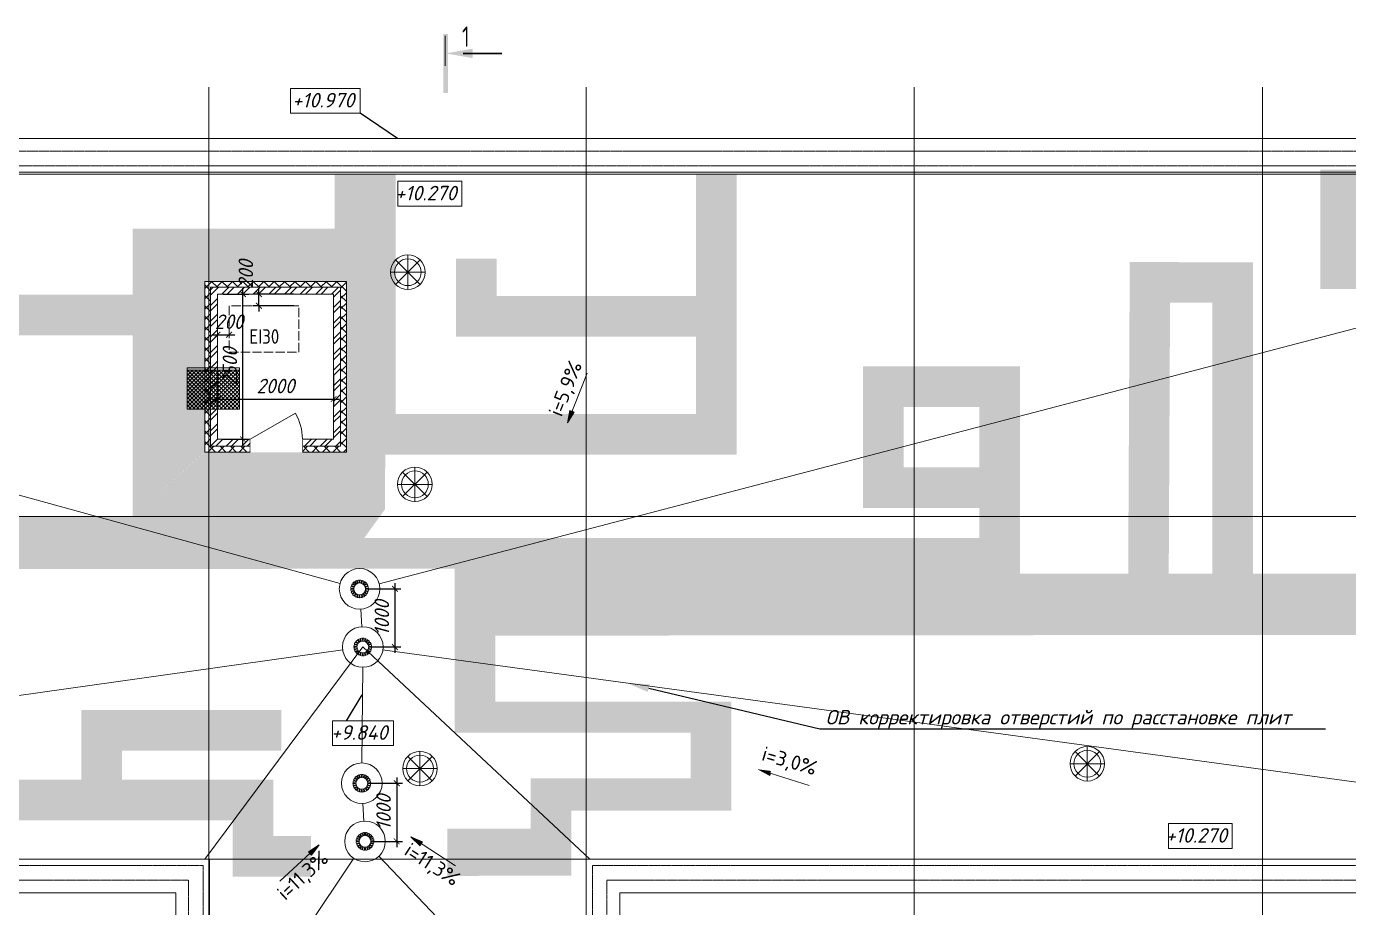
# Model space of a CAD drawing. Header units: millimetres. Extents: x 0 to 168960, y -92093 to 443706.
# Drawn here: x 33156 to 55935, y 428288 to 443465 of the extents above; entities that cross this region are included whole.
import ezdxf
from ezdxf import colors
from ezdxf.entities.mleader import LeaderData, LeaderLine
from ezdxf.math import Vec2, Vec3

# ---------------------------------------------------------------- set-up
doc = ezdxf.new("R2010")
doc.units = ezdxf.units.MM
doc.set_wipeout_variables(frame=1)
for name, pattern in [('334', [5, 4, -1]), ('HIDDEN', [0.375, 0.25, -0.125]), ('осевая', [50.8, 31.75, -6.35, 6.35, -6.35])]:
    doc.linetypes.add(name, pattern=pattern)
for name, color, linetype, lineweight in [('000. САНТЕХНИКА', 7, 'Continuous', 0), ('АР_Кровля', 7, 'Continuous', 0), ('АР_Крыльцо', 250, 'Continuous', 9), ('АР_Оси', 251, 'Continuous', 0), ('АР_Отметки ПД', 7, 'Continuous', 0), ('АР_ПБ двери_окна', 1, 'Continuous', 9), ('АР_Перегородки кирпич', 250, 'Continuous', 0), ('АР_рабочий слой чистовой', 7, 'Continuous', 9), ('АР_Тонкие', 7, 'Continuous', 0), ('ОБОРУДОВАНИЕ', 250, 'Continuous', 9), ('Разрезы', 7, 'Continuous', 9)]:
    doc.layers.add(name, color=color, linetype=linetype, lineweight=lineweight)
doc.layers.add('АР_ОВ', color=7, linetype='Continuous', plot=False)
doc.styles.add('GOST Common_1', font='GOST_Common.ttf', dxfattribs={"width": 0.8, "height": 350})
doc.styles.add('ISOCPEUR', font='isocpeur.ttf', dxfattribs={"height": 175})
doc.styles.add('ГОСТ 2.304', font='isocpeur.ttf', dxfattribs={"width": 0.7})
doc.styles.add('Основной', font='isocpeui.ttf')
doc.styles.add('Текст_М100', font='GOST_Common Italic.ttf', dxfattribs={"height": 250})
doc.dimstyles.new('Размеры_М100', dxfattribs={"dimtxt": 250, "dimasz": 100, "dimexe": 100, "dimexo": 100, "dimgap": 100, "dimtad": 1, "dimrnd": 5, "dimtxsty": 'Текст_М100', "dimblk": 'ARCHTICK', "dimcen": 250, "dimdle": 100, "dimadec": 0, "dimazin": 2, "dimtfac": 1, "dimtmove": 1, "dimatfit": 3, "dimfxl": 1, "dimarcsym": 0})

# ---------------------------------------------------------------- blocks, each defined once
blk = doc.blocks.new('оси')
at = {"layer": 'АР_Оси', "linetype": 'осевая', "ltscale": 0.3}
for p, q in [((35943.707, 290345.155), (35943.707, 310845.155)), ((42443.707, 290345.155), (42443.707, 310845.155)), ((48093.707, 290345.155), (48093.707, 310845.155)), ((54093.707, 290345.155), (54093.707, 310845.155)), ((1843.707, 309345.155), (70093.707, 309345.155)), ((1843.707, 303445.155), (70093.707, 303445.155)), ((1843.707, 297545.155), (70093.707, 297545.155))]:
    blk.add_line(p, q, dxfattribs=at)
blk = doc.blocks.new('_ArchTick')
at = {"color": 8, "linetype": 'ByBlock', "const_width": 0.15}
blk.add_lwpolyline([(-0.5, -0.5), (0.5, 0.5)], dxfattribs=at)
blk = doc.blocks.new('*D762')
at = {"layer": 'Defpoints', "color": 0, "transparency": 16777216}
for p in [(36448, 438854), (36887, 438854), (36448, 436354)]:
    blk.add_point(p, dxfattribs=at)
at = {"layer": 'АР_Кровля', "color": 0, "lineweight": -2, "transparency": 16777216}
for p, q in [((36887, 436254), (36887, 438954)), ((36548, 438854), (36987, 438854)), ((36548, 436354), (36987, 436354))]:
    blk.add_line(p, q, dxfattribs=at)
at = {"layer": 'АР_Кровля', "color": 0, "lineweight": -2, "transparency": 16777216, "xscale": 100, "yscale": 100, "zscale": 100}
for p, rotation in [((36887, 438854), 90), ((36887, 436354), 270)]:
    blk.add_blockref('_ArchTick', p, dxfattribs=dict(at, rotation=rotation))
at = {"layer": 'АР_Кровля', "color": 0, "transparency": 16777216, "insert": (36662, 437604), "char_height": 250, "attachment_point": 5, "rotation": 90, "style": 'Текст_М100'}
blk.add_mtext('2500', dxfattribs=at)
blk = doc.blocks.new('*D763')
at = {"layer": 'Defpoints', "color": 0, "transparency": 16777216}
for p in [(36448, 437584, 0), (38448, 437563), (38448, 437046)]:
    blk.add_point(p, dxfattribs=at)
at = {"layer": 'АР_Кровля', "color": 0, "lineweight": -2, "transparency": 16777216}
for p, q in [((36448, 437484), (36448, 436946)), ((38448, 437463), (38448, 436946)), ((36348, 437046), (38548, 437046))]:
    blk.add_line(p, q, dxfattribs=at)
at = {"layer": 'АР_Кровля', "color": 0, "lineweight": -2, "transparency": 16777216, "xscale": 100, "yscale": 100, "zscale": 100, "rotation": 180}
blk.add_blockref('_ArchTick', (36448, 437046), dxfattribs=at)
at = {"layer": 'АР_Кровля', "color": 0, "lineweight": -2, "transparency": 16777216, "xscale": 100, "yscale": 100, "zscale": 100}
blk.add_blockref('_ArchTick', (38448, 437046), dxfattribs=at)
at = {"layer": 'АР_Кровля', "color": 0, "transparency": 16777216, "insert": (37448, 437271), "char_height": 250, "attachment_point": 5, "style": 'Текст_М100'}
blk.add_mtext('2000', dxfattribs=at)
blk = doc.blocks.new('*D764')
at = {"layer": 'Defpoints', "color": 0, "transparency": 16777216}
for p in [(37162, 438854), (37862, 438854), (37862, 438654)]:
    blk.add_point(p, dxfattribs=at)
at = {"layer": 'АР_Кровля', "color": 0, "lineweight": -2, "transparency": 16777216}
for p, q in [((37162, 438854), (37162, 438954)), ((37762, 438854), (37062, 438854)), ((37162, 438654), (37162, 438854)), ((37762, 438654), (37062, 438654)), ((37162, 438654), (37162, 438554))]:
    blk.add_line(p, q, dxfattribs=at)
at = {"layer": 'АР_Кровля', "color": 0, "lineweight": -2, "transparency": 16777216, "xscale": 100, "yscale": 100, "zscale": 100}
for p, rotation in [((37162, 438854), 270), ((37162, 438654), 90)]:
    blk.add_blockref('_ArchTick', p, dxfattribs=dict(at, rotation=rotation))
at = {"layer": 'АР_Кровля', "color": 0, "transparency": 16777216, "insert": (36937, 439197), "char_height": 250, "attachment_point": 5, "rotation": 90, "style": 'Текст_М100'}
blk.add_mtext('200', dxfattribs=at)
blk = doc.blocks.new('*D765')
at = {"layer": 'Defpoints', "color": 0, "transparency": 16777216}
for p in [(36448, 438154), (36648, 438154), (36648, 438154)]:
    blk.add_point(p, dxfattribs=at)
at = {"layer": 'АР_Кровля', "color": 0, "lineweight": -2, "transparency": 16777216}
blk.add_line((36348, 438154), (36748, 438154), dxfattribs=at)
at = {"layer": 'АР_Кровля', "color": 0, "lineweight": -2, "transparency": 16777216, "xscale": 100, "yscale": 100, "zscale": 100, "rotation": 180}
blk.add_blockref('_ArchTick', (36448, 438154), dxfattribs=at)
at = {"layer": 'АР_Кровля', "color": 0, "lineweight": -2, "transparency": 16777216, "xscale": 100, "yscale": 100, "zscale": 100}
blk.add_blockref('_ArchTick', (36648, 438154), dxfattribs=at)
at = {"layer": 'АР_Кровля', "color": 0, "transparency": 16777216, "insert": (36648, 438379), "char_height": 250, "attachment_point": 5, "style": 'Текст_М100'}
blk.add_mtext('200', dxfattribs=at)
blk = doc.blocks.new('*U695')
at = {"layer": '000. САНТЕХНИКА', "linetype": 'ByBlock'}
for p, q in [((-900, 0), (-900, -220)), ((0, 0), (0, -220))]:
    blk.add_line(p, q, dxfattribs=at)
at = {"color": 7, "linetype": 'ByBlock', "true_color": 0xffffff}
blk.add_wipeout([(-900, -225), (0, -225), (0, 5), (-900, 5)], dxfattribs=at).dxf.layer = '000. САНТЕХНИКА'
at = {"layer": '000. САНТЕХНИКА', "color": 7, "lineweight": 9}
blk.add_lwpolyline([(0, 0), (-779, 450, 0.129915), (-900, 6, 1.462159)], format="xyb", dxfattribs=at)
blk = doc.blocks.new('M_Сток крыши - Сетчатый фильтр 380 мм - Слив 200 мм 2-3193379-Кровля')
at = {"layer": 'ОБОРУДОВАНИЕ', "flags": 128}
for points in [[(-152, 9), (-132, 9), (-112, 9)], [(-108, 31), (-127, 37), (-146, 44)], [(-142, 56), (-123, 49), (-104, 43)], [(-93, 63), (-109, 74), (-126, 86)], [(-118, 96), (-102, 85), (-86, 73)], [(-70, 88), (-82, 104), (-93, 120)], [(-83, 128), (-71, 112), (-59, 95)], [(-40, 105), (-46, 124), (-52, 143)], [(-40, 147), (-34, 128), (-28, 109)], [(-6, 112), (-6, 132), (-6, 152)], [(6, 152), (6, 132), (6, 112)], [(28, 109), (34, 128), (40, 147)], [(52, 143), (46, 124), (40, 105)], [(59, 95), (71, 112), (83, 128)], [(93, 120), (82, 104), (70, 88)], [(86, 73), (102, 85), (118, 96)], [(126, 86), (109, 74), (93, 63)], [(104, 43), (123, 49), (142, 56)], [(146, 44), (127, 37), (108, 31)], [(112, 9), (132, 9), (152, 9)], [(-112, -4), (-132, -4), (-152, -4)], [(-147, -38), (-128, -32), (-109, -26)], [(-106, -38), (-125, -44), (-144, -51)], [(-128, -82), (-112, -71), (-96, -59)], [(-88, -69), (-105, -81), (-121, -93)], [(-96, -118), (-84, -102), (-72, -86)], [(-62, -94), (-74, -110), (-86, -126)], [(-54, -143), (-48, -124), (-42, -104)], [(-29, -108), (-36, -128), (-42, -147)], [(-6, -152), (-6, -132), (-6, -112)], [(6, -112), (6, -132), (6, -152)], [(42, -147), (36, -128), (29, -108)], [(42, -104), (48, -124), (54, -143)], [(86, -126), (74, -110), (62, -94)], [(72, -86), (84, -102), (96, -118)], [(121, -93), (105, -81), (88, -69)], [(96, -59), (112, -71), (128, -82)], [(144, -51), (125, -44), (106, -38)], [(109, -26), (128, -32), (147, -38)], [(152, -4), (132, -4), (112, -4)]]:
    blk.add_lwpolyline(points, dxfattribs=at)
at = {"layer": 'ОБОРУДОВАНИЕ'}
for radius, start, end in [(350, 360, 180), (152, 163.3962, 176.5684), (152, 145.5443, 158.6195), (152, 127.775, 140.7677), (112, 175.3454, 180), (112, 157.4148, 163.893), (102, 360, 180), (112, 139.6161, 146.0938), (152, 110.0657, 122.9987), (112, 121.9295, 128.4067), (152, 92.388, 105.2896), (112, 104.3243, 110.801), (112, 86.7618, 93.2382), (152, 74.7104, 87.612), (112, 69.199, 75.6757), (152, 57.0013, 69.9343), (112, 51.5933, 58.0705), (112, 33.9062, 40.3839), (152, 39.2323, 52.225), (112, 16.107, 22.5852), (112, 360, 4.6546), (152, 21.3805, 34.4557), (152, 3.4316, 16.6038), (350, 180, 360), (152, 181.3452, 194.6195), (152, 199.3962, 212.7677), (152, 217.5443, 230.9987), (112, 180, 181.8238), (112, 193.4148, 199.893), (102, 180, 360), (112, 211.6161, 218.0938), (152, 235.775, 249.2896), (112, 229.9295, 236.4067), (112, 248.3243, 254.801), (152, 254.0657, 267.612), (112, 266.7618, 273.2382), (152, 272.388, 285.9343), (112, 285.199, 291.6757), (152, 290.7104, 304.225), (112, 303.5933, 310.0705), (112, 321.9062, 328.3839), (152, 309.0013, 322.4557), (112, 340.107, 346.5852), (112, 358.1762, 360), (152, 327.2323, 340.6038), (152, 345.3805, 358.6548)]:
    blk.add_arc((0, 0), radius, start, end, dxfattribs=at)
blk = doc.blocks.new('A$C31f0e354')
at = {"layer": 'АР_Тонкие'}
for points in [[(510, 510), (87, 87)], [(510, 87), (87, 510)], [(298, 0), (298, 597)], [(597, 298), (0, 298)]]:
    blk.add_lwpolyline(points, dxfattribs=at)
for radius in [298, 231]:
    blk.add_circle((298, 298), radius, dxfattribs=at)
blk = doc.blocks.new('Разрез - Имя вида спереди_3_5 мм-3004425-План подвала и техподполья__')
at = {"layer": 'Разрезы'}
for points in [[(9.8, 0.4), (9.8, -0.39), (-0.33, -0.39), (-0.33, 0.4)], [(2.18, -4.67), (3, 0), (3.82, -4.67)]]:
    blk.add_hatch(color=256, dxfattribs=at).paths.add_polyline_path(points)
at = {"layer": 'Разрезы', "lineweight": 30}
blk.add_line((3, -3), (3, -9.66), dxfattribs=at)
blk = doc.blocks.new('34535')
at = {"lineweight": 20}
blk.add_line((127320, -11730), (127320, -12247), dxfattribs=at)
at = {"lineweight": 50, "xscale": -100.0000000000001, "yscale": 100.0000000000001, "zscale": 99.99999999999993, "rotation": 90}
blk.add_blockref('Разрез - Имя вида спереди_3_5 мм-3004425-План подвала и техподполья__', (127329, -11730), dxfattribs=at)
at = {"insert": (127610, -11566), "char_height": 350, "width": 243.71, "attachment_point": 1, "style": 'GOST Common_1'}
blk.add_mtext('1', dxfattribs=at)
blk = doc.blocks.new('*D768')
at = {"layer": 'Defpoints', "color": 0, "transparency": 16777216}
for p in [(38896, 433777), (38951, 432776), (39505, 432776)]:
    blk.add_point(p, dxfattribs=at)
at = {"layer": 'АР_Крыльцо', "color": 0, "lineweight": -2, "transparency": 16777216}
for p, q in [((38996, 433777), (39605, 433777)), ((39505, 433877), (39505, 432676)), ((39051, 432776), (39605, 432776))]:
    blk.add_line(p, q, dxfattribs=at)
at = {"layer": 'АР_Крыльцо', "color": 0, "lineweight": -2, "transparency": 16777216, "xscale": 100, "yscale": 100, "zscale": 100}
for p, rotation in [((39505, 433777), 90), ((39505, 432776), 270)]:
    blk.add_blockref('_ArchTick', p, dxfattribs=dict(at, rotation=rotation))
at = {"layer": 'АР_Крыльцо', "color": 0, "transparency": 16777216, "insert": (39280, 433276), "char_height": 250, "attachment_point": 5, "rotation": 90, "style": 'Текст_М100'}
blk.add_mtext('1000', dxfattribs=at)
blk = doc.blocks.new('*D766')
at = {"layer": 'Defpoints', "color": 0, "transparency": 16777216}
for p in [(38934, 430429), (38989, 429428), (39535, 429428)]:
    blk.add_point(p, dxfattribs=at)
at = {"layer": 'АР_Крыльцо', "color": 0, "lineweight": -2, "transparency": 16777216}
for p, q in [((39535, 430529), (39535, 429328)), ((39034, 430429), (39635, 430429)), ((39089, 429428), (39635, 429428))]:
    blk.add_line(p, q, dxfattribs=at)
at = {"layer": 'АР_Крыльцо', "color": 0, "lineweight": -2, "transparency": 16777216, "xscale": 100, "yscale": 100, "zscale": 100}
for p, rotation in [((39535, 430429), 90), ((39535, 429428), 270)]:
    blk.add_blockref('_ArchTick', p, dxfattribs=dict(at, rotation=rotation))
at = {"layer": 'АР_Крыльцо', "color": 0, "transparency": 16777216, "insert": (39310, 429928), "char_height": 250, "attachment_point": 5, "rotation": 90, "style": 'Текст_М100'}
blk.add_mtext('1000', dxfattribs=at)

msp = doc.modelspace()

# ---------------------------------------------------------------- hatches: boundary and pattern name
at = {"layer": 'АР_Кровля', "lineweight": 0, "transparency": 33554559}
h = msp.add_hatch(dxfattribs=at)
h.set_pattern_fill('ANSI37', color=8, scale=15, angle=90)
h.set_pattern_definition([(135, (-388206.92, -3576133.513), (-33.67596045, -33.67596045), []), (225, (-388206.92, -3576133.513), (33.67596045, -33.67596045), [])])
h.paths.add_polyline_path([(35925.777, 437544.358), (35925.777, 436874.358), (36825.777, 436874.358), (36825.777, 437544.358)])
at = {"layer": 'АР_рабочий слой чистовой', "true_color": 0x000000}
h = msp.add_hatch(color=18, dxfattribs=at)
h.dxf.hatch_style = 1
h.paths.add_polyline_path([(42475.33, 436635.045), (42518.894, 436851.778), (42555.69, 436837.147)])
h.paths.add_polyline_path([(42555.69, 436837.147), (42592.487, 436822.516), (42475.33, 436635.045)])
h = msp.add_hatch(color=18, dxfattribs=at)
h.dxf.hatch_style = 1
h.paths.add_polyline_path([(45766.171, 430668.429), (45985.438, 430640.266), (45973.44, 430602.529)])
h.paths.add_polyline_path([(45973.44, 430602.529), (45961.441, 430564.792), (45766.171, 430668.429)])
h = msp.add_hatch(color=18, dxfattribs=at)
h.dxf.hatch_style = 1
h.paths.add_polyline_path([(45766.171, 430668.429), (45985.438, 430640.266), (45973.44, 430602.529)])
h.paths.add_polyline_path([(45973.44, 430602.529), (45961.441, 430564.792), (45766.171, 430668.429)])
h = msp.add_hatch(color=18, dxfattribs=at)
h.dxf.hatch_style = 1
h.paths.add_polyline_path([(39776.956, 429503.128), (39938.348, 429352.053), (39959.793, 429385.342)])
h.paths.add_polyline_path([(39959.793, 429385.342), (39981.238, 429418.631), (39776.956, 429503.128)])
h = msp.add_hatch(color=18, dxfattribs=at)
h.dxf.hatch_style = 1
h.paths.add_polyline_path([(38200.565, 429367.892), (38067.262, 429191.536), (38040.46, 429220.686)])
h.paths.add_polyline_path([(38040.46, 429220.686), (38013.658, 429249.836), (38200.565, 429367.892)])

# ---------------------------------------------------------------- linework, layer by layer
at = {"layer": 'АР_Кровля'}
for points in [[(11976.648, 441535.698), (67124.97, 441535.698), (67124.97, 428540.735), (43378.449, 428540.735), (43378.449, 424835.53), (35728.449, 424835.53), (35728.449, 428540.735), (11976.648, 428540.735)], [(12556.648, 440955.698), (66544.97, 440955.698), (66544.97, 429120.735), (42798.449, 429120.735), (42798.449, 425415.53), (36308.449, 425415.53), (36308.449, 429120.735), (12556.648, 429120.735)]]:
    msp.add_lwpolyline(points, close=True, dxfattribs=at)
at = {"layer": 'АР_Кровля', "linetype": 'HIDDEN', "lineweight": 0}
msp.add_lwpolyline([(12446.648, 441065.698), (66654.97, 441065.698), (66654.97, 429010.735), (42908.449, 429010.735), (42908.449, 425305.53), (36198.449, 425305.53), (36198.449, 429010.735), (12446.648, 429010.735)], close=True, dxfattribs=at)
at = {"layer": 'АР_Кровля'}
for points in [[(66331.784, 440955.698), (39234.866, 433865.188)], [(38915.472, 433427.113), (38932.056, 433125.347)], [(38604.686, 432727.033), (13014.667, 429120.735)], [(36232.636, 429120.735), (38951.262, 432775.875)], [(42865.681, 429121.154), (38951.262, 432775.875)], [(39291.724, 432729.585), (65834.72, 429120.735)], [(38951.262, 432425.875), (38934.414, 430778.657)], [(38953.619, 430079.184), (38970.203, 429777.418)], [(39230.38, 429174.109), (42798.449, 425415.53)], [(36308.449, 425415.53), (38794.962, 429136.93)]]:
    msp.add_lwpolyline(points, dxfattribs=at)
at = {"layer": 'АР_Кровля', "lineweight": 18}
for points in [[(37011.082, 436133.855), (36228.449, 436133.855), (36228.449, 439073.855), (38668.449, 439073.855), (38668.449, 436133.855), (37911.082, 436133.855)], [(37011.082, 436233.855), (36328.449, 436233.855), (36328.449, 438973.855), (38568.449, 438973.855), (38568.449, 436233.855), (37911.082, 436233.855)], [(37011.082, 436353.855), (36448.449, 436353.855), (36448.449, 438853.855), (38448.449, 438853.855), (38448.449, 436353.855), (37911.082, 436353.855)]]:
    msp.add_lwpolyline(points, dxfattribs=at)
at = {"layer": 'АР_Кровля', "elevation": 0}
for points in [[(36825.777, 437584.358), (35925.777, 437584.358), (35925.777, 437544.358), (36825.777, 437544.358), (36825.777, 437584.358)], [(36825.777, 436874.358), (35925.777, 436874.358), (35925.777, 437544.358), (36825.777, 437544.358), (36825.777, 436874.358)]]:
    msp.add_lwpolyline(points, dxfattribs=at)
at = {"layer": 'АР_Отметки ПД', "ltscale": 0.1}
for points in [[(37706.846, 441968.698), (38903.961, 441968.698), (38903.961, 442396.466), (37706.846, 442396.466)], [(39556.583, 440370.581), (40658.369, 440370.581), (40658.369, 440798.35), (39556.583, 440798.35)], [(38426.539, 431076.823), (39482.185, 431076.823), (39482.185, 431504.592), (38426.539, 431504.592)], [(52829.776, 429305.686), (53931.562, 429305.686), (53931.562, 429733.454), (52829.776, 429733.454)]]:
    msp.add_lwpolyline(points, close=True, dxfattribs=at)
at = {"layer": 'АР_Отметки ПД', "linetype": 'Continuous', "lineweight": 25, "ltscale": 0.4}
for points in [[(39550.809, 441535.698), (38903.961, 441968.698)], [(38671.735, 431504.592), (38942.838, 431953.788)]]:
    msp.add_lwpolyline(points, dxfattribs=at)
at = {"layer": 'АР_рабочий слой чистовой', "color": 18, "linetype": '334', "ltscale": 40, "true_color": 0x000000}
msp.add_lwpolyline([(37850.005, 438653.863), (36648.449, 438653.863), (36648.449, 437855.402), (37850.005, 437855.402)], close=True, dxfattribs=at)
at = {"layer": 'АР_рабочий слой чистовой'}
for points in [[(42815.527, 437490.627), (42475.33, 436635.045)], [(46643.624, 430389.446), (45766.171, 430668.429)], [(46643.624, 430389.446), (45766.171, 430668.429)], [(40550.983, 429004.492), (39776.956, 429503.128)], [(37522.777, 428744.707), (38200.565, 429367.892)]]:
    msp.add_lwpolyline(points, dxfattribs=at)
at = {"layer": 'АР_рабочий слой чистовой', "color": 18, "true_color": 0x000000}
for points in [[(42475.33, 436635.045), (42518.894, 436851.778), (42555.69, 436837.147)], [(42475.33, 436635.045), (42592.487, 436822.516), (42555.69, 436837.147)], [(45766.171, 430668.429), (45961.441, 430564.792), (45973.44, 430602.529)], [(45766.171, 430668.429), (45961.441, 430564.792), (45973.44, 430602.529)], [(39776.956, 429503.128), (39981.238, 429418.631), (39959.793, 429385.342)], [(39776.956, 429503.128), (39938.348, 429352.053), (39959.793, 429385.342)], [(38200.565, 429367.892), (38013.658, 429249.836), (38040.46, 429220.686)], [(38200.565, 429367.892), (38067.262, 429191.536), (38040.46, 429220.686)]]:
    msp.add_lwpolyline(points, dxfattribs=at)

# ---------------------------------------------------------------- block references
at = {"layer": 'АР_Кровля'}
for name, p in [('A$C31f0e354', (39429.243, 438933.39)), ('M_Сток крыши - Сетчатый фильтр 380 мм - Слив 200 мм 2-3193379-Кровля', (38896.266, 433776.586)), ('M_Сток крыши - Сетчатый фильтр 380 мм - Слив 200 мм 2-3193379-Кровля', (38951.262, 432775.875)), ('M_Сток крыши - Сетчатый фильтр 380 мм - Слив 200 мм 2-3193379-Кровля', (38934.414, 430428.657)), ('M_Сток крыши - Сетчатый фильтр 380 мм - Слив 200 мм 2-3193379-Кровля', (38989.409, 429427.946))]:
    msp.add_blockref(name, p, dxfattribs=at)
at = {"layer": 'АР_Кровля', "xscale": -1, "rotation": 180}
for p in [(39550.878, 435875.78), (39638.809, 430978.816), (51135.741, 431063.314)]:
    msp.add_blockref('A$C31f0e354', p, dxfattribs=at)
at = {"layer": 'АР_Оси'}
msp.add_blockref('оси', (357.171, 131576), dxfattribs=at)

# ---------------------------------------------------------------- texts
at = {"layer": 'АР_Отметки ПД', "style": 'Основной'}
for s, p in [('+10.970', (37735.735, 442069.163)), ('+10.270', (39509.716, 440469.761)), ('+9.840', (38402.359, 431177.288)), ('+10.270', (52782.909, 429404.866))]:
    msp.add_text(s, height=250, dxfattribs=at).set_placement(p)
at = {"layer": 'АР_ПБ двери_окна', "color": 1, "ltscale": 100, "insert": (37254.656, 438124.656), "char_height": 250, "width": 1520.10943, "attachment_point": 5, "style": 'ГОСТ 2.304'}
msp.add_mtext('{\\W0.85;EI30}', dxfattribs=at)
at = {"layer": 'АР_рабочий слой чистовой', "char_height": 250, "width": 1850, "style": 'ISOCPEUR'}
for s, insert, attachment_point, rotation in [('i=5,9%', (42142.272, 436818.046, 0), 1, 68.3162279), ('i=3,0%', (46714.451, 430506.88, 0), 9, 343.9243882), ('i=11,3%', (39612.233, 429160.66, 0), 7, 327.20997), ('i=11,3%', (38421.21, 429058.484, 0), 9, 42.5966448)]:
    msp.add_mtext(s, dxfattribs=dict(at, insert=insert, attachment_point=attachment_point, rotation=rotation))

# ---------------------------------------------------------------- dimensions: what is measured, and where the dimension line sits
at = {"layer": 'АР_Кровля'}
dim = msp.add_linear_dim(base=(37161.52, 438853.855), p1=(37861.52, 438653.863), p2=(37861.52, 438853.855), angle=90, dimstyle='Размеры_М100', dxfattribs=at)
dim.commit()
dim.dimension.update_dxf_attribs({"geometry": '*D764', "text_midpoint": (37161.52, 439197.316), "dimtype": 160})
for base, p1, p2, angle, picture, middle in [((36887.112, 438853.855), (36448.449, 436353.855), (36448.449, 438853.855), 90, '*D762', (36662.112, 437603.855)), ((38448.449, 437046.18), (36448.449, 437584.358, 0), (38448.449, 437563.469), 180, '*D763', (37448.449, 437271.18))]:
    dim = msp.add_linear_dim(base=base, p1=p1, p2=p2, angle=angle, dimstyle='Размеры_М100', dxfattribs=at)
    dim.commit()
    dim.dimension.update_dxf_attribs({"geometry": picture, "text_midpoint": middle})
dim = msp.add_linear_dim(base=(36648.449, 438154.123), p1=(36448.449, 438154.123), p2=(36648.449, 438154.123), dimstyle='Размеры_М100', dxfattribs=at)
dim.commit()
dim.dimension.update_dxf_attribs({"geometry": '*D765', "text_midpoint": (36648.449, 438154.123), "dimtype": 160})
at = {"layer": 'АР_Крыльцо'}
for base, p1, p2, picture, middle in [((39504.587, 432775.875), (38896.266, 433776.586), (38951.262, 432775.875), '*D768', (39279.587, 433276.23)), ((39535.367, 429427.946), (38934.414, 430428.657), (38989.409, 429427.946), '*D766', (39310.367, 429928.301))]:
    dim = msp.add_linear_dim(base=base, p1=p1, p2=p2, angle=90, dimstyle='Размеры_М100', dxfattribs=at)
    dim.commit()
    dim.dimension.update_dxf_attribs({"geometry": picture, "text_midpoint": middle})

# ---------------------------------------------------------------- leaders
at = {"layer": 'АР_ОВ', "color": 4, "lineweight": 30}
ml = msp.add_multileader_mtext('Standard', dxfattribs=at)
ml.set_content('{\\C5;ОВ корректировка отверстий по расстановке плит}', color=7, style='Основной')
ml.set_leader_properties(color=256, linetype='ByLayer', lineweight=-1)
ml.build(insert=Vec2(0, 0))
ml.multileader.update_dxf_attribs({"text_left_attachment_type": 6, "text_right_attachment_type": 6, "dogleg_length": 0.36, "arrow_head_size": 400})
ctx = ml.context
ctx.base_point, ctx.char_height, ctx.arrow_head_size, ctx.landing_gap_size, ctx.plane_origin = Vec3(46823.958, 431366.888), 250, 400, 100, Vec3(43489.093, 432158.9)
ctx.left_attachment, ctx.right_attachment = 6, 6
notes = []
notes.append((ctx, [(0, (1, 1, 0), (46823.598, 431366.888), (1, 0), 0.36, [(0, [(43489.093, 432158.9)], 0, [])])]))
ctx.mtext.insert, ctx.mtext.line_spacing_factor, ctx.mtext.flow_direction = Vec3(46923.958, 431691.888), 0.768, 5
for ctx, leaders in notes:
    for number, flags, end, landing, length, lines in leaders:
        leader = LeaderData()
        leader.index, (leader.has_last_leader_line, leader.has_dogleg_vector, leader.attachment_direction) = number, flags
        leader.last_leader_point, leader.dogleg_vector, leader.dogleg_length = Vec3(end), Vec3(landing), length
        for number, points, colour, breaks in lines:
            line = LeaderLine()
            line.index, line.vertices, line.color, line.breaks = number, Vec3.list(points), colors.encode_raw_color(colour), breaks
            leader.lines.append(line)
        ctx.leaders.append(leader)

# ---------------------------------------------------------------- next in the draw order: block references
at = {"layer": 'АР_Кровля', "xscale": -1}
msp.add_blockref('*U695', (37011.082, 436353.855), dxfattribs=at)

# ---------------------------------------------------------------- next in the draw order: hatches: boundary and pattern name
at = {"layer": 'АР_Кровля'}
h = msp.add_hatch(dxfattribs=at)
h.set_pattern_fill('ANGLE', color=256, scale=50)
h.set_pattern_definition([(0, (-324406.77, 120231.15), (0, 349.25), [254, -95.25]), (90, (-324406.77, 120231.15), (-349.25, 2e-14), [254, -95.25])])
h.paths.add_polyline_path([(26157.714, 433885.946), (26559.51, 433884.947), (26559.51, 434356.637), (26157.714, 435061.93), (25457.714, 435061.93), (25457.714, 434240.742), (16021.52, 434240.742), (16021.52, 435550.742), (13461.52, 435550.742), (13461.52, 433190.742), (14161.52, 433858.855), (14161.52, 434818.855), (15321.52, 434818.855), (15319.02, 433858.855), (14161.52, 433858.855), (13461.52, 433190.742), (25457.714, 433190.742), (25457.714, 430049.149), (29557.714, 430049.149), (29557.714, 430749.149), (26157.714, 430749.149), (26157.714, 432358.89), (31127.42, 432358.89), (31127.42, 429788.691), (36711.268, 429788.691), (36711.268, 428820.057), (38061.52, 428820.057), (38061.52, 429520.057), (37411.268, 429520.057), (37411.268, 430488.691), (34804.127, 430488.691), (34804.127, 430988.198), (37548.256, 430988.198), (37548.256, 431688.198), (34104.127, 431688.198), (34104.127, 430488.691), (31827.42, 430488.691), (31827.42, 434118.005), (40532.212, 434124.757), (40532.212, 431298.266), (44602.345, 431298.266), (44602.345, 430511.905), (41844.996, 430511.905), (41844.996, 429648.985), (40406.891, 429647.561), (40406.891, 428832.189), (42544.578, 428839.764), (42544.578, 429955.224), (45302.345, 429955.224), (45302.345, 431832.208), (41232.212, 431832.208), (41232.212, 432971.22), (60091.512, 432988.47), (60091.52, 429581.279), (60791.52, 429581.279), (60791.52, 437051.093), (61341.52, 437051.093), (61338.171, 438188.855), (61891.52, 438188.855), (61891.52, 438888.855), (60638.171, 438888.855), (60638.171, 437751.093), (59260.248, 437751.093), (59260.248, 439640.575), (56148.929, 439640.575), (56148.929, 440296.743), (61891.52, 440296.743), (61891.52, 440996.743), (55448.929, 440996.743), (55448.929, 438940.575), (58560.248, 438940.575), (58560.248, 437051.093), (60091.52, 437051.093), (60091.52, 434038.855), (54286.52, 434038.855), (54286.52, 439403.013), (52164.882, 439405.869), (52859.125, 438705.869), (53586.52, 438704.869), (53586.52, 434038.855), (52836.52, 434038.855), (52859.125, 438705.869), (52164.882, 439405.869), (52138.059, 434038.855), (50271.52, 434038.855), (50271.52, 437608.855), (47571.52, 437608.855), (47571.52, 435168.855), (48271.52, 435868.855), (48271.52, 436908.855), (49571.52, 436908.855), (49571.52, 435868.855), (48271.52, 435868.855), (47571.52, 435168.855), (49571.52, 435168.855), (49571.52, 434651.779), (38974.421, 434651.779), (39330.966, 435143.131), (39338.555, 436088.538), (45394.112, 436088.538), (45394.112, 440921.154), (44694.112, 440921.154), (44694.112, 438822.481), (41255.358, 438822.481), (41255.358, 439467.457), (40555.358, 439467.457), (40555.358, 438122.481), (44694.112, 438122.481), (44694.112, 436788.538), (39516.67, 436788.538), (39516.67, 440921.154), (38466.52, 440921.154), (38466.52, 439978.91), (34986.521, 439978.91), (34986.521, 438846.844), (31258.637, 438846.844), (31258.637, 440771.279), (24834.93, 440770.705), (24834.93, 439355.82), (22134.93, 439355.82), (22134.93, 438655.82), (24834.93, 438655.82), (25534.93, 439347.304), (25534.93, 439911.943), (29160.025, 439911.943), (29160.025, 440406.971), (30558.637, 440406.971), (30558.637, 438846.971), (29160.025, 438846.971), (29160.025, 439347.304), (25534.93, 439347.304), (24834.93, 438655.82), (28460.025, 438655.82), (28460.025, 438146.971), (34986.521, 438146.971), (34986.521, 435021.154), (36228.449, 436133.855), (36228.449, 439073.855), (38668.449, 439073.855), (38668.449, 436126.355), (36228.449, 436131.355), (34986.521, 435021.154), (31258.637, 435021.154), (31258.637, 436038.855), (29408.637, 436038.855), (29408.637, 435061.93), (26157.714, 435061.93), (26559.51, 434356.637), (30108.637, 434361.93), (30108.637, 435338.855), (30558.637, 435338.855), (30558.637, 433408.89), (26157.714, 433408.89)])
at = {"layer": 'АР_Перегородки кирпич'}
h = msp.add_hatch(dxfattribs=at)
h.set_pattern_fill('ANSI32', color=256, scale=20)
h.set_pattern_definition([(45, (-49384.01, 180793.03), (-134.70384, 134.70384), []), (45, (-49294.21, 180793.03), (-134.70384, 134.70384), [])])
h.paths.add_polyline_path([(37011.082, 436353.855), (36448.449, 436353.855), (36448.449, 438853.855), (38448.449, 438853.855), (38448.449, 436353.855), (37911.082, 436353.855), (37911.082, 436233.855), (38568.449, 436233.855), (38568.449, 438973.855), (36328.449, 438973.855), (36328.449, 436233.855), (37011.082, 436233.855)])
at = {"layer": 'АР_рабочий слой чистовой'}
h = msp.add_hatch(dxfattribs=at)
h.set_pattern_fill('ANSI37', scale=40)
h.set_pattern_definition([(45, (-71415.97, 123326.6), (-89.80256, 89.80256), []), (135, (-71415.97, 123326.6), (-89.80256, -89.80256), [])])
h.paths.add_polyline_path([(36328.449, 438973.855), (38568.449, 438973.855), (38568.449, 438116.602), (38668.449, 438116.602), (38668.449, 439073.855), (36228.449, 439073.855), (36228.449, 436133.855), (37011.082, 436133.855), (37011.082, 436233.855), (36328.449, 436233.855)])
h.paths.add_polyline_path([(37486.707, 439073.855), (36935.571, 439073.855)], flags=16)
h.paths.add_polyline_path([(38568.449, 436233.855), (37911.082, 436233.855), (37911.082, 436133.855), (38668.449, 436133.855), (38668.449, 438116.602), (38568.449, 438111.683), (38568.449, 437603.855)], flags=17)

# ---------------------------------------------------------------- next in the draw order: linework, layer by layer
at = {"layer": 'АР_Кровля', "linetype": 'HIDDEN', "lineweight": 0}
msp.add_lwpolyline([(12196.648, 441315.698), (66904.97, 441315.698), (66904.97, 428760.735), (43158.449, 428760.735), (43158.449, 425055.53), (35948.449, 425055.53), (35948.449, 428760.735), (12196.648, 428760.735)], close=True, dxfattribs=at)
at = {"layer": 'АР_Кровля'}
msp.add_lwpolyline([(38558.809, 433869.444), (12806.677, 440955.698)], dxfattribs=at)

# ---------------------------------------------------------------- next in the draw order: block references
at = {"color": 1}
msp.add_blockref('34535', (-86950.431, 455031.155), dxfattribs=at)

doc.saveas('drawing.dxf')
